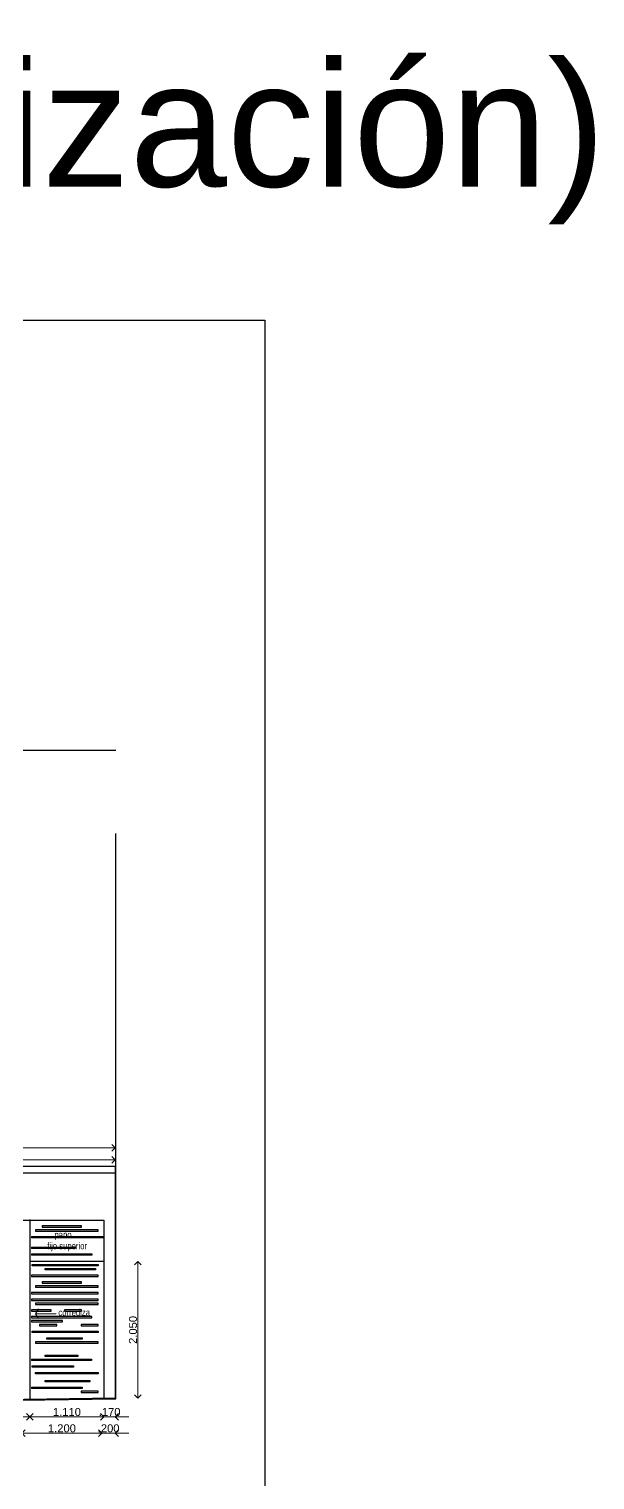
# Model space of a CAD drawing. Header units: millimetres. Extents: x 11902 to 12193, y 9935 to 10135.
# Drawn here: x 11938.55 to 11947.03, y 10071.79 to 10093.55 of the extents above; entities that cross this region are included whole.
import ezdxf

# ---------------------------------------------------------------- set-up
doc = ezdxf.new("R2010")
doc.units = ezdxf.units.MM
doc.layers.get('Defpoints').update_dxf_attribs({"color": 254})
doc.layers.add('000-COTAS ACUMULADAS', color=7, linetype='Continuous', lineweight=9, true_color=0xd10a0d)
doc.layers.add('cotas', color=7, linetype='Continuous', lineweight=5, true_color=0x1755a1)
doc.layers.add('01-MUROS', color=7, linetype='Continuous')
doc.layers.add('02-CARPINTERÍAS', color=62, linetype='Continuous')
doc.styles.add('arial1', font='arial.ttf', dxfattribs={"height": 0.002})
doc.styles.get("Standard").update_dxf_attribs({"font": 'arial.ttf'})
doc.dimstyles.new('ann linear', dxfattribs={"dimtxt": 0.12, "dimasz": 0.1, "dimexe": 0.01, "dimexo": 0.01, "dimgap": 0.01, "dimtad": 1, "dimzin": 4, "dimdsep": 46, "dimtxsty": 'Standard', "dimblk": 'OPEN90', "dimcen": 0.1, "dimse1": 1, "dimse2": 1, "dimclrd": 256, "dimclre": 1, "dimclrt": 256, "dimadec": 0, "dimazin": 0, "dimtfac": 1, "dimtix": 1, "dimtmove": 0, "dimatfit": 3, "dimldrblk": 'DOT', "dimfxl": 0, "dimtolj": 1, "dimtzin": 0, "dimlwd": -1, "dimarcsym": 0})

# ---------------------------------------------------------------- blocks, each defined once
blk = doc.blocks.new('_OPEN90')
at = {"color": 0, "linetype": 'ByBlock'}
for p, q in [((0, 0), (-1, 0)), ((-0.5, 0.5), (0, 0)), ((0, 0), (-0.5, -0.5))]:
    blk.add_line(p, q, dxfattribs=at)
blk = doc.blocks.new('*D210')
at = {"layer": 'cotas', "transparency": 16777216}
blk.add_line((11935.117, 10076.771), (11939.747, 10076.771), dxfattribs=at)
at = {"layer": 'Defpoints', "color": 0, "transparency": 16777216}
for p in [(11939.847, 10076.771), (11935.017, 10076.496), (11939.847, 10076.496)]:
    blk.add_point(p, dxfattribs=at)
at = {"layer": 'cotas', "transparency": 16777216, "xscale": 0.1, "yscale": 0.1, "zscale": 0.1, "rotation": 180}
blk.add_blockref('_OPEN90', (11935.017, 10076.771), dxfattribs=at)
at = {"layer": 'cotas', "transparency": 16777216, "xscale": 0.1, "yscale": 0.1, "zscale": 0.1}
blk.add_blockref('_OPEN90', (11939.847, 10076.771), dxfattribs=at)
at = {"layer": 'cotas', "transparency": 16777216, "insert": (11937.432, 10076.842), "char_height": 0.12, "attachment_point": 5}
blk.add_mtext('\\A1;4.830', dxfattribs=at)
blk = doc.blocks.new('_DOT')
at = {"color": 0, "linetype": 'ByBlock', "lineweight": -2}
blk.add_line((-0.5, 0), (-1, 0), dxfattribs=at)
at = {"color": 0, "linetype": 'ByBlock', "lineweight": -2, "const_width": 0.5}
blk.add_lwpolyline([(-0.25, 0, 1), (0.25, 0, 1)], format="xyb", close=True, dxfattribs=at)
blk = doc.blocks.new('*D211')
at = {"layer": 'cotas', "transparency": 16777216}
blk.add_line((11939.747, 10076.594), (11935.167, 10076.594), dxfattribs=at)
at = {"layer": 'Defpoints', "color": 0, "transparency": 16777216}
for p in [(11935.067, 10076.594), (11935.067, 10076.396), (11939.847, 10076.496)]:
    blk.add_point(p, dxfattribs=at)
at = {"layer": 'cotas', "transparency": 16777216, "xscale": 0.1, "yscale": 0.1, "zscale": 0.1, "rotation": 180}
blk.add_blockref('_OPEN90', (11935.067, 10076.594), dxfattribs=at)
at = {"layer": 'cotas', "transparency": 16777216, "xscale": 0.1, "yscale": 0.1, "zscale": 0.1}
blk.add_blockref('_OPEN90', (11939.847, 10076.594), dxfattribs=at)
at = {"layer": 'cotas', "transparency": 16777216, "insert": (11937.457, 10076.666), "char_height": 0.12, "attachment_point": 5}
blk.add_mtext('\\A1;4.780', dxfattribs=at)
blk = doc.blocks.new('*D215')
at = {"layer": 'cotas', "transparency": 16777216}
blk.add_line((11940.184, 10073.117), (11940.184, 10074.967), dxfattribs=at)
at = {"layer": 'Defpoints', "color": 0, "transparency": 16777216}
for p in [(11939.647, 10075.067), (11940.184, 10075.067), (11939.647, 10073.017)]:
    blk.add_point(p, dxfattribs=at)
at = {"layer": 'cotas', "transparency": 16777216, "xscale": 0.1, "yscale": 0.1, "zscale": 0.1}
for p, rotation in [((11940.184, 10075.067), 90), ((11940.184, 10073.017), 270)]:
    blk.add_blockref('_OPEN90', p, dxfattribs=dict(at, rotation=rotation))
at = {"layer": 'cotas', "transparency": 16777216, "insert": (11940.112, 10074.042), "char_height": 0.12, "attachment_point": 5, "rotation": 90}
blk.add_mtext('\\A1;2.050', dxfattribs=at)
blk = doc.blocks.new('*D216')
at = {"layer": 'cotas', "transparency": 16777216}
blk.add_line((11938.547, 10072.495), (11939.547, 10072.495), dxfattribs=at)
at = {"layer": 'Defpoints', "color": 0, "transparency": 16777216}
for p in [(11938.447, 10075.067), (11939.647, 10075.067), (11939.647, 10072.495)]:
    blk.add_point(p, dxfattribs=at)
at = {"layer": 'cotas', "transparency": 16777216, "xscale": 0.1, "yscale": 0.1, "zscale": 0.1, "rotation": 180}
blk.add_blockref('_OPEN90', (11938.447, 10072.495), dxfattribs=at)
at = {"layer": 'cotas', "transparency": 16777216, "xscale": 0.1, "yscale": 0.1, "zscale": 0.1}
blk.add_blockref('_OPEN90', (11939.647, 10072.495), dxfattribs=at)
at = {"layer": 'cotas', "transparency": 16777216, "insert": (11939.047, 10072.566), "char_height": 0.12, "attachment_point": 5}
blk.add_mtext('\\A1;1.200', dxfattribs=at)
blk = doc.blocks.new('*D217')
at = {"layer": 'cotas', "transparency": 16777216}
for p, q in [((11939.547, 10072.495), (11939.447, 10072.495)), ((11939.647, 10072.495), (11939.847, 10072.495)), ((11939.947, 10072.495), (11940.047, 10072.495))]:
    blk.add_line(p, q, dxfattribs=at)
at = {"layer": 'Defpoints', "color": 0, "transparency": 16777216}
for p in [(11939.647, 10075.067), (11939.847, 10073.02), (11939.847, 10072.495)]:
    blk.add_point(p, dxfattribs=at)
at = {"layer": 'cotas', "transparency": 16777216, "xscale": 0.1, "yscale": 0.1, "zscale": 0.1}
blk.add_blockref('_OPEN90', (11939.647, 10072.495), dxfattribs=at)
at = {"layer": 'cotas', "transparency": 16777216, "xscale": 0.1, "yscale": 0.1, "zscale": 0.1, "rotation": 180}
blk.add_blockref('_OPEN90', (11939.847, 10072.495), dxfattribs=at)
at = {"layer": 'cotas', "transparency": 16777216, "insert": (11939.747, 10072.566), "char_height": 0.12, "attachment_point": 5}
blk.add_mtext('\\A1;.200', dxfattribs=at)
blk = doc.blocks.new('*D241')
at = {"layer": 'cotas', "transparency": 16777216}
blk.add_line((11937.557, 10072.74), (11938.467, 10072.74), dxfattribs=at)
at = {"layer": 'Defpoints', "color": 0, "transparency": 16777216}
for p in [(11937.457, 10073.163), (11938.567, 10073.163), (11938.567, 10072.74)]:
    blk.add_point(p, dxfattribs=at)
at = {"layer": 'cotas', "transparency": 16777216, "xscale": 0.1, "yscale": 0.1, "zscale": 0.1, "rotation": 180}
blk.add_blockref('_OPEN90', (11937.457, 10072.74), dxfattribs=at)
at = {"layer": 'cotas', "transparency": 16777216, "xscale": 0.1, "yscale": 0.1, "zscale": 0.1}
blk.add_blockref('_OPEN90', (11938.567, 10072.74), dxfattribs=at)
at = {"layer": 'cotas', "transparency": 16777216, "insert": (11938.012, 10072.811), "char_height": 0.12, "attachment_point": 5}
blk.add_mtext('\\A1;1.110', dxfattribs=at)
blk = doc.blocks.new('*D242')
at = {"layer": 'cotas', "transparency": 16777216}
blk.add_line((11938.667, 10072.74), (11939.577, 10072.74), dxfattribs=at)
at = {"layer": 'Defpoints', "color": 0, "transparency": 16777216}
for p in [(11938.567, 10073.163), (11939.677, 10073.017), (11939.677, 10072.74)]:
    blk.add_point(p, dxfattribs=at)
at = {"layer": 'cotas', "transparency": 16777216, "xscale": 0.1, "yscale": 0.1, "zscale": 0.1, "rotation": 180}
blk.add_blockref('_OPEN90', (11938.567, 10072.74), dxfattribs=at)
at = {"layer": 'cotas', "transparency": 16777216, "xscale": 0.1, "yscale": 0.1, "zscale": 0.1}
blk.add_blockref('_OPEN90', (11939.677, 10072.74), dxfattribs=at)
at = {"layer": 'cotas', "transparency": 16777216, "insert": (11939.122, 10072.811), "char_height": 0.12, "attachment_point": 5}
blk.add_mtext('\\A1;1.110', dxfattribs=at)
blk = doc.blocks.new('*D243')
at = {"layer": 'cotas', "transparency": 16777216}
for p, q in [((11939.577, 10072.74), (11939.477, 10072.74)), ((11939.677, 10072.74), (11939.847, 10072.74)), ((11939.947, 10072.74), (11940.047, 10072.74))]:
    blk.add_line(p, q, dxfattribs=at)
at = {"layer": 'Defpoints', "color": 0, "transparency": 16777216}
for p in [(11939.677, 10073.017), (11939.847, 10073.02), (11939.847, 10072.74)]:
    blk.add_point(p, dxfattribs=at)
at = {"layer": 'cotas', "transparency": 16777216, "xscale": 0.1, "yscale": 0.1, "zscale": 0.1}
blk.add_blockref('_OPEN90', (11939.677, 10072.74), dxfattribs=at)
at = {"layer": 'cotas', "transparency": 16777216, "xscale": 0.1, "yscale": 0.1, "zscale": 0.1, "rotation": 180}
blk.add_blockref('_OPEN90', (11939.847, 10072.74), dxfattribs=at)
at = {"layer": 'cotas', "transparency": 16777216, "insert": (11939.762, 10072.811), "char_height": 0.12, "attachment_point": 5}
blk.add_mtext('\\A1;.170', dxfattribs=at)

msp = doc.modelspace()

# ---------------------------------------------------------------- linework, layer by layer
msp.add_lwpolyline([(11924.6136, 10081.5862), (11926.406, 10082.2769, -0.0905424), (11929.623, 10082.8862), (11930.9136, 10082.8862), (11930.9136, 10082.5862), (11937.4136, 10082.5862), (11937.4136, 10082.3862), (11937.5636, 10082.3862), (11937.5636, 10082.5862), (11938.1136, 10082.5862), (11938.1136, 10082.7362), (11939.857, 10082.7362)], format="xyb")
at = {"layer": '000-COTAS ACUMULADAS'}
for points in [[(11938.7835, 10074.2859), (11938.6507, 10074.2859), (11938.697, 10074.3568)], [(11938.9599, 10074.2859), (11938.6507, 10074.2859), (11938.697, 10074.2151)]]:
    msp.add_lwpolyline(points, dxfattribs=at)
at = {"layer": '01-MUROS'}
for p, q in [((11939.857, 10073.01), (11939.857, 10081.4852)), ((11934.747, 10072.9327), (11939.857, 10073.01))]:
    msp.add_line(p, q, dxfattribs=at)
at = {"layer": '02-CARPINTERÍAS'}
for p, q in [((11935.067, 10076.3957), (11939.847, 10076.3957)), ((11935.237, 10075.6876), (11939.677, 10075.6876)), ((11938.567, 10075.6876), (11938.567, 10073.0005)), ((11939.677, 10075.6876), (11939.677, 10073.0173)), ((11938.592, 10075.4426), (11938.592, 10075.4226)), ((11938.592, 10075.2826), (11938.592, 10075.2626)), ((11939.677, 10075.0673), (11938.567, 10075.0673)), ((11938.592, 10075.1826), (11938.592, 10075.1626)), ((11938.592, 10074.8626), (11938.592, 10074.8426)), ((11938.592, 10074.6026), (11938.592, 10074.5826)), ((11938.592, 10074.5026), (11938.592, 10074.4826)), ((11938.592, 10074.3426), (11938.592, 10074.3226)), ((11938.592, 10074.2426), (11938.592, 10074.2226)), ((11938.592, 10074.1826), (11938.592, 10074.1626)), ((11938.592, 10073.6026), (11938.592, 10073.5826)), ((11938.592, 10073.1826), (11938.592, 10073.1626)), ((11938.592, 10073.0009), (11938.592, 10073.0005))]:
    msp.add_line(p, q, dxfattribs=at)
for points in [[(11902.2223, 10089.1812), (11942.0858, 10089.1812), (11942.0858, 10058.9852), (11902.2223, 10058.9852)], [(11939.847, 10073.0198), (11935.067, 10072.9476), (11935.067, 10076.3957), (11935.017, 10076.3957), (11935.017, 10076.4957), (11939.847, 10076.4957)], [(11938.6526, 10075.5222), (11939.5913, 10075.5222), (11939.5913, 10075.5422), (11938.6526, 10075.5422)], [(11938.749, 10075.5822), (11939.3413, 10075.5822), (11939.3413, 10075.6022), (11938.749, 10075.6022)], [(11938.601, 10075.0226), (11939.5913, 10075.0226), (11939.5913, 10075.0026), (11938.601, 10075.0026)], [(11939.5488, 10074.9426), (11938.7982, 10074.9426), (11938.7982, 10074.9626), (11939.5488, 10074.9626)], [(11938.6526, 10074.6826), (11939.5913, 10074.6826), (11939.5913, 10074.7026), (11938.6526, 10074.7026)], [(11938.749, 10074.7426), (11939.3413, 10074.7426), (11939.3413, 10074.7626), (11938.749, 10074.7626)], [(11938.6526, 10074.4226), (11939.5913, 10074.4226), (11939.5913, 10074.4426), (11938.6526, 10074.4426)], [(11939.0842, 10074.3226), (11939.3414, 10074.3226), (11939.3414, 10074.3426), (11939.0842, 10074.3426)], [(11939.5913, 10074.0026), (11938.6026, 10074.0026), (11938.6026, 10074.0226), (11939.5913, 10074.0226)], [(11938.7128, 10074.1026), (11938.97, 10074.1026), (11938.97, 10074.1226), (11938.7128, 10074.1226)], [(11939.3342, 10074.1026), (11939.5914, 10074.1026), (11939.5914, 10074.1226), (11939.3342, 10074.1226)], [(11938.6526, 10073.8426), (11939.5913, 10073.8426), (11939.5913, 10073.8626), (11938.6526, 10073.8626)], [(11938.8207, 10073.9226), (11939.3517, 10073.9226), (11939.3517, 10073.9026), (11938.8207, 10073.9026)], [(11939.2855, 10073.6426), (11938.7944, 10073.6426), (11938.7944, 10073.6626), (11939.2855, 10073.6626)], [(11939.2205, 10073.4826), (11938.6026, 10073.4826), (11938.6026, 10073.5026), (11939.2205, 10073.5026)], [(11938.6526, 10073.4026), (11939.5913, 10073.4026), (11939.5913, 10073.3826), (11938.6526, 10073.3826)], [(11939.4632, 10073.2626), (11938.7982, 10073.2626), (11938.7982, 10073.2826), (11939.4632, 10073.2826)], [(11939.3342, 10073.1026), (11939.5914, 10073.1026), (11939.5914, 10073.1226), (11939.3342, 10073.1226)]]:
    msp.add_lwpolyline(points, close=True, dxfattribs=at)
for points in [[(11938.592, 10075.4426), (11939.677, 10075.4426), (11939.677, 10075.4226), (11938.592, 10075.4226)], [(11938.592, 10075.2826), (11939.247, 10075.2826), (11939.247, 10075.2626), (11938.592, 10075.2626)], [(11938.592, 10075.1826), (11939.497, 10075.1826), (11939.497, 10075.1626), (11938.592, 10075.1626)], [(11938.592, 10074.8426), (11939.5913, 10074.8426), (11939.5913, 10074.8626), (11938.592, 10074.8626)], [(11938.592, 10074.5826), (11939.5913, 10074.5826), (11939.5913, 10074.6026), (11938.592, 10074.6026)], [(11938.592, 10074.4826), (11939.5913, 10074.4826), (11939.5913, 10074.5026), (11938.592, 10074.5026)], [(11938.592, 10074.3226), (11938.8882, 10074.3226), (11938.8882, 10074.3426), (11938.592, 10074.3426)], [(11938.592, 10074.2226), (11939.4973, 10074.2226), (11939.4973, 10074.2426), (11938.592, 10074.2426)], [(11938.592, 10074.1626), (11939.0542, 10074.1626), (11939.0542, 10074.1826), (11938.592, 10074.1826)], [(11938.592, 10073.6026), (11939.4913, 10073.6026), (11939.4913, 10073.5826), (11938.592, 10073.5826)], [(11938.592, 10073.1826), (11939.3517, 10073.1826), (11939.3517, 10073.1626), (11938.592, 10073.1626)]]:
    msp.add_lwpolyline(points, dxfattribs=at)
msp.add_point((11938.567, 10075.6876), dxfattribs=at)

# ---------------------------------------------------------------- texts
at = {"color": 3, "insert": (11902.2223, 10093.0604), "char_height": 1.875, "attachment_point": 1}
msp.add_mtext_dynamic_manual_height_columns('PORTÓN LEVADIZO (para cotización)', width=84.293339, gutter_width=12.5, heights=[0], dxfattribs=at)
at = {"layer": '000-COTAS ACUMULADAS', "char_height": 0.1008, "style": 'arial1'}
for s, insert, attachment_point in [('\\pi-0.12246;{\\fArial Narrow|b0|i0|c0|p34;paño \\P\\pi0;fijo superior}', (11939.125, 10075.5205), 2), ('\\pi-0.23268;{\\fArial Narrow|b0|i0|c0|p34;corrediza}', (11939.2265, 10074.3549), 1)]:
    msp.add_mtext(s, dxfattribs=dict(at, insert=insert, attachment_point=attachment_point))

# ---------------------------------------------------------------- dimensions: what is measured, and where the dimension line sits
at = {"layer": 'cotas'}
for base, p1, p2, picture, middle in [((11939.847, 10076.7708), (11935.017, 10076.4957), (11939.847, 10076.4957), '*D210', (11937.432, 10076.8421)), ((11935.067, 10076.5944), (11939.847, 10076.4957), (11935.067, 10076.3957), '*D211', (11937.457, 10076.6656)), ((11939.647, 10072.4947), (11938.447, 10075.0668), (11939.647, 10075.0668), '*D216', (11939.047, 10072.566)), ((11939.847, 10072.4947), (11939.647, 10075.0668), (11939.847, 10073.0198), '*D217', (11939.747, 10072.566)), ((11938.567, 10072.7398), (11937.457, 10073.1626), (11938.567, 10073.1626), '*D241', (11938.012, 10072.811)), ((11939.677, 10072.7398), (11938.567, 10073.1626), (11939.677, 10073.0173), '*D242', (11939.122, 10072.811)), ((11939.847, 10072.7398), (11939.677, 10073.0173), (11939.847, 10073.0198), '*D243', (11939.762, 10072.811))]:
    dim = msp.add_linear_dim(base=base, p1=p1, p2=p2, dimstyle='ann linear', override={"dimdec": 3, "dimtdec": 3, "dimfxl": 1.25}, dxfattribs=at)
    dim.commit()
    dim.dimension.update_dxf_attribs({"geometry": picture, "text_midpoint": middle})
dim = msp.add_linear_dim(base=(11940.1837, 10075.0668), p1=(11939.647, 10073.0168), p2=(11939.647, 10075.0668), angle=90, dimstyle='ann linear', override={"dimdec": 3, "dimtdec": 3, "dimfxl": 1.25}, dxfattribs=at)
dim.commit()
dim.dimension.update_dxf_attribs({"geometry": '*D215', "text_midpoint": (11940.1124, 10074.0418)})

doc.saveas('drawing.dxf')
